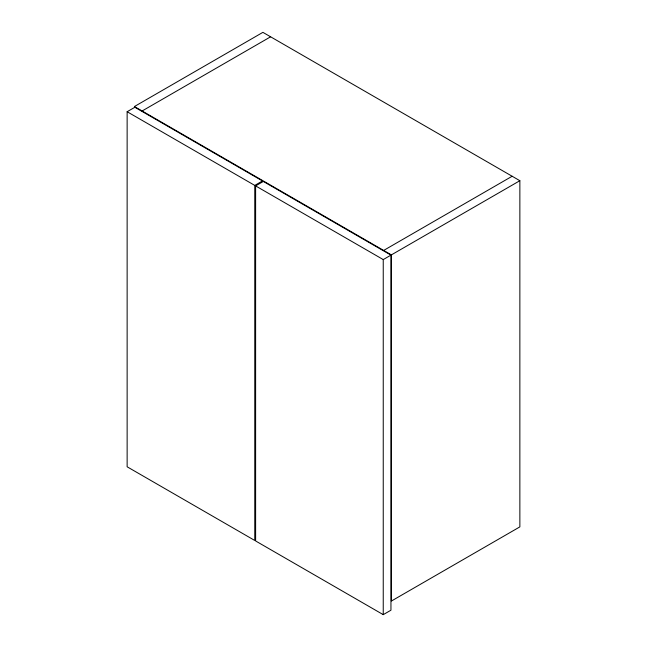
<?xml version="1.0" encoding="UTF-8"?>
<svg xmlns="http://www.w3.org/2000/svg" width="647" height="647" viewBox="0 0 647 647"><rect width="100%" height="100%" fill="white"/><g stroke="black" fill="none" stroke-linecap="round" stroke-linejoin="round"><path stroke-width="0.97" d="M127.135 111.721L134.851 107.273L262.472 180.95L254.764 185.406L127.135 111.721L127.135 466.786L254.764 540.471L254.764 185.406M142.13 110.977L270.608 36.798M255.622 185.899L263.329 181.451L390.95 255.128L390.95 610.202L383.242 614.65L255.622 540.965L255.622 185.899L383.242 259.584L390.95 255.128M383.671 250.429L512.149 176.251M391.378 254.886L519.864 180.707L519.864 526.876L391.378 601.047L391.378 254.886L134.422 106.529L262.9 32.35L519.864 180.707M383.242 259.584L383.242 614.65"/></g></svg>
